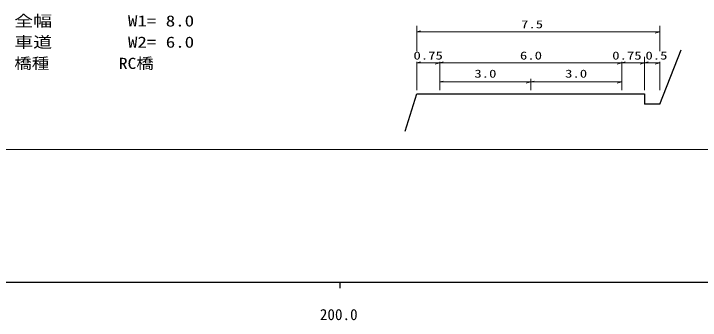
# Model space of a CAD drawing. Units: millimetres, scale not verified. Extents: x 40000 to 680000, y 20000 to 380000.
# Drawn here: x 214244 to 327464, y 198715 to 249287 of the extents above; entities that cross this region are included whole.
import ezdxf
from ezdxf.enums import TextEntityAlignment as Align

# ---------------------------------------------------------------- set-up
doc = ezdxf.new("R2010")
doc.units = ezdxf.units.MM
doc.header["$LTSCALE"] = 1000
for name, color, linetype, lineweight in [('M-BGD', 7, 'Continuous', 25), ('M-BGD-HTXT', 7, 'Continuous', 13), ('M-TTL-BAND', 7, 'Continuous', 25)]:
    doc.layers.add(name, color=color, linetype=linetype, lineweight=lineweight)
doc.layers.add('M-STR-HTXT', color=7, linetype='Continuous')
doc.styles.add('ＭＳ ゴシック', font='')
doc.styles.get('ＭＳ ゴシック').set_extended_font_data('MS Gothic')

# ---------------------------------------------------------------- blocks, each defined once
blk = doc.blocks.new('BUHIN103')
at = {"color": 7, "linetype": 'Continuous', "lineweight": 13}
blk.add_line((0, 0), (582, 21), dxfattribs=at)
blk = doc.blocks.new('BUHIN104')
at = {"color": 7, "linetype": 'Continuous', "lineweight": 13}
blk.add_line((0, 0), (-780, -28), dxfattribs=at)

msp = doc.modelspace()

# ---------------------------------------------------------------- linework, layer by layer
at = {"layer": 'M-BGD'}
for p, q in [((320786, 234384), (324305, 243315)), ((278808, 229929), (280746, 236072)), ((280746, 236072), (318286, 236071)), ((318286, 236071), (318286, 234384)), ((320786, 234384), (318286, 234384))]:
    msp.add_line(p, q, dxfattribs=at)
at = {"layer": 'M-BGD-HTXT'}
for p, q in [((280746, 243131), (280746, 247316)), ((320786, 247315), (320786, 243130)), ((280746, 246316), (320786, 246315)), ((280746, 236650), (280746, 241331)), ((280746, 241170), (283288, 241170)), ((283288, 241170), (315949, 241170)), ((284516, 241331), (284516, 236650)), ((314516, 241330), (314516, 236650)), ((315949, 241170), (320786, 241170)), ((318286, 242170), (318286, 236650)), ((320786, 241330), (320786, 236650)), ((284516, 238025), (299511, 238025)), ((299511, 238025), (314516, 238025)), ((299516, 238566), (299516, 236650)), ((210499, 226872), (568360, 226870))]:
    msp.add_line(p, q, dxfattribs=at)
at = {"layer": 'M-TTL-BAND'}
for p, q in [((40000, 205000), (579000, 205000)), ((268000, 205000), (268000, 204000))]:
    msp.add_line(p, q, dxfattribs=at)

# ---------------------------------------------------------------- block references
at = {"layer": 'M-BGD-HTXT', "rotation": 14.0046}
for name, p in [('BUHIN103', (280746, 246316)), ('BUHIN104', (320786, 246315)), ('BUHIN103', (280746, 241170)), ('BUHIN104', (284516, 241170)), ('BUHIN103', (284516, 241170)), ('BUHIN104', (314516, 241170)), ('BUHIN103', (314516, 241170)), ('BUHIN104', (318286, 241170)), ('BUHIN103', (318286, 241170)), ('BUHIN104', (320786, 241170)), ('BUHIN103', (284516, 238025)), ('BUHIN104', (299511, 238025)), ('BUHIN103', (299511, 238025)), ('BUHIN104', (314516, 238025))]:
    msp.add_blockref(name, p, dxfattribs=at)

# ---------------------------------------------------------------- texts
at = {"layer": 'M-BGD-HTXT', "style": 'ＭＳ ゴシック', "width": 1.35}
for s, p in [('7.5', (297908, 246491)), ('0.75', (280165, 241331)), ('6.0', (297728, 241331)), ('0.75', (312946, 241330)), ('0.5', (318419, 241330)), ('3.0', (290210, 238345)), ('3.0', (305173, 238345))]:
    msp.add_text(s, height=1320, dxfattribs=at).set_placement(p, align=Align.BOTTOM_LEFT)
at = {"layer": 'M-STR-HTXT', "style": 'ＭＳ ゴシック'}
for s, width, p in [('全幅\u3000\u3000\u3000\u3000W1= 8.0', 1.25, (214332, 246632)), ('車道\u3000\u3000\u3000\u3000W2= 6.0', 1.25, (214332, 243132)), ('橋種\u3000\u3000\u3000\u3000RC橋', 1.15, (214332, 239632))]:
    msp.add_text(s, height=1833, dxfattribs=dict(at, width=width)).set_placement(p, align=Align.BOTTOM_LEFT)
at = {"layer": 'M-TTL-BAND', "style": 'ＭＳ ゴシック'}
msp.add_text('200.0', height=1833, dxfattribs=at).set_placement((267844, 198195), align=Align.BOTTOM_CENTER)

doc.saveas('drawing.dxf')
